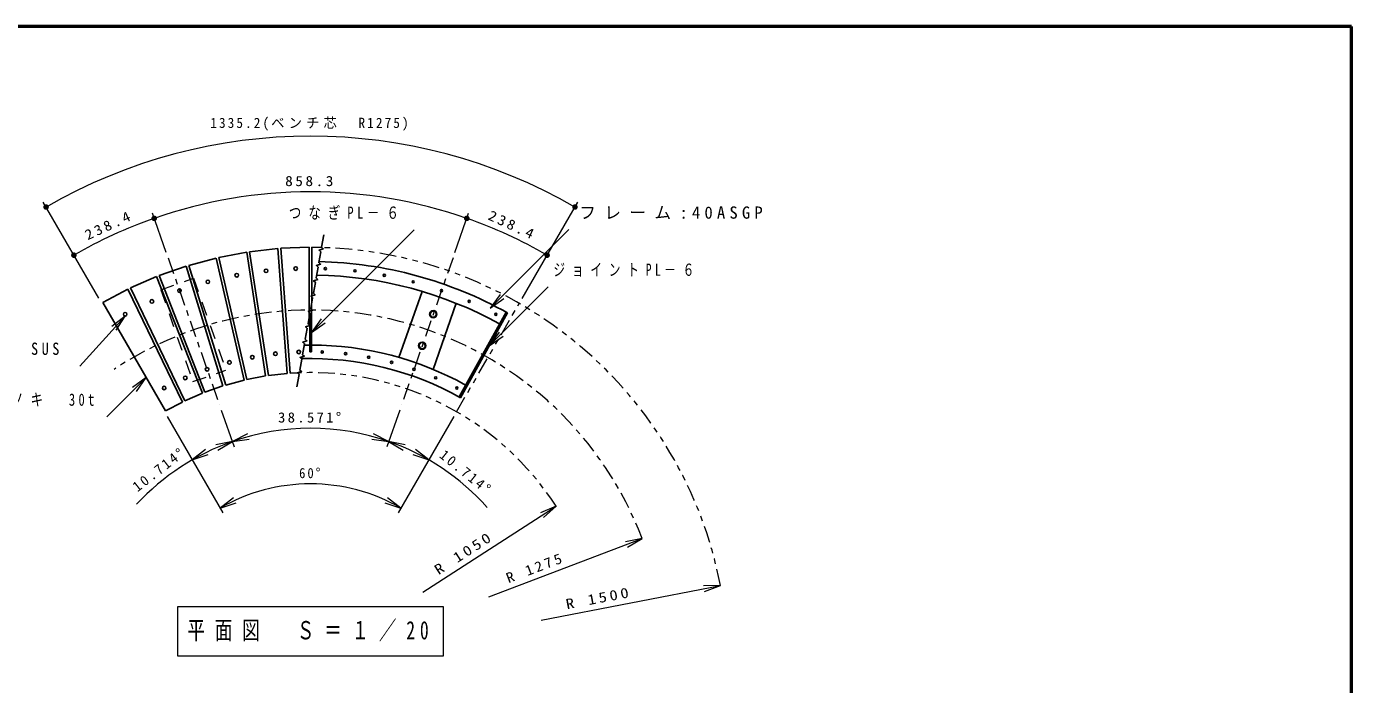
# Model space of a CAD drawing. Units: millimetres on the paper, scale 1:20. Extents: x -365 to 12, y -40 to 257.
# Drawn here: x -238 to 0, y 138.7 to 257 of the extents above; entities that cross this region are included whole.
import ezdxf

# ---------------------------------------------------------------- set-up
doc = ezdxf.new("R2010")
doc.units = ezdxf.units.MM
for name, pattern in [('USER1', [4.5, 2.5, -2]), ('USER2', [6, 3, -1, 1, -1]), ('USER3', [8, 3, -1, 1, -1, 1, -1])]:
    doc.linetypes.add(name, pattern=pattern)
doc.layers.add('LY_1', color=7, linetype='Continuous', lineweight=25)
doc.layers.add('LY_2', color=7, linetype='Continuous', lineweight=13)
doc.styles.add('ＭＳ ゴシック', font='')
doc.styles.get('ＭＳ ゴシック').set_extended_font_data('MS Gothic')

# ---------------------------------------------------------------- blocks, each defined once
blk = doc.blocks.new('open_arrow')
at = {"color": 0, "linetype": 'Continuous', "lineweight": -2}
blk.add_lwpolyline([(7.5, 1.25), (0, 0), (7.5, -1.25)], dxfattribs=at)
blk = doc.blocks.new('filled_dot')
at = {"color": 0, "linetype": 'Continuous', "lineweight": -2, "const_width": 1.25}
blk.add_lwpolyline([(-0.625, 0, 1), (0.625, 0, 1)], format="xyb", close=True, dxfattribs=at)

msp = doc.modelspace()

# ---------------------------------------------------------------- linework, layer by layer
at = {"layer": 'LY_1', "lineweight": 13}
for p, q in [((-225.012, 208.133), (-234.986, 225.408)), ((-148.986, 208.088), (-138.986, 225.408)), ((-212.913, 216.365), (-215.39, 223.444)), ((-161.059, 216.365), (-158.582, 223.444)), ((-186.836, 201.982), (-168.371, 220.447)), ((-154.713, 206.352), (-140.571, 220.494)), ((-154.875, 199.581), (-144.268, 210.188)), ((-220.279, 204.938), (-228.435, 195.935)), ((-216.478, 193.864), (-223.549, 186.793)), ((-203.004, 188.048), (-200.692, 181.441)), ((-170.967, 188.048), (-173.279, 181.441)), ((-212.754, 186.902), (-202.736, 169.55)), ((-161.236, 186.87), (-171.236, 169.55)), ((-166.81, 155.298), (-142.881, 170.749)), ((-154.977, 154.445), (-127.401, 164.935)), ((-145.525, 150.278), (-113.347, 156.493)), ((-210.886, 152.67), (-210.886, 143.87)), ((-163.086, 152.67), (-210.886, 152.67)), ((-163.086, 143.87), (-163.086, 152.67)), ((-210.886, 143.87), (-163.086, 143.87))]:
    msp.add_line(p, q, dxfattribs=at)
at = {"layer": 'LY_1'}
for p, q in [((-197.917, 216.513), (-192.849, 217.084)), ((-192.849, 217.084), (-191.167, 194.631)), ((-192.338, 217.122), (-187.242, 217.313)), ((-192.338, 217.122), (-190.656, 194.669)), ((-187.242, 217.313), (-187.242, 204.612)), ((-186.73, 217.313), (-186.73, 207.516)), ((-185.014, 217.248), (-186.73, 217.313)), ((-208.86, 214.054), (-203.934, 215.374)), ((-203.934, 215.374), (-198.924, 193.423)), ((-203.435, 215.488), (-198.424, 216.436)), ((-203.435, 215.488), (-198.425, 193.537)), ((-198.424, 216.436), (-195.068, 194.172)), ((-197.917, 216.513), (-194.561, 194.248)), ((-219.315, 209.992), (-214.641, 212.032)), ((-214.64, 212.032), (-206.415, 191.072)), ((-214.164, 212.219), (-209.35, 213.903)), ((-214.164, 212.219), (-205.938, 191.26)), ((-209.35, 213.903), (-202.713, 192.388)), ((-208.86, 214.054), (-202.224, 192.539)), ((-224.286, 207.387), (-219.777, 209.77)), ((-219.777, 209.77), (-210.007, 189.484)), ((-219.315, 209.992), (-209.546, 189.706)), ((-224.286, 207.387), (-213.028, 187.888)), ((-166.947, 209.377), (-171.104, 197.497)), ((-160.812, 207.23), (-164.969, 195.35)), ((-187.136, 205.214), (-187.136, 198.52)), ((-186.836, 206.915), (-186.836, 198.52)), ((-165.539, 205.364), (-165.161, 205.838)), ((-165.539, 205.364), (-165.318, 204.8)), ((-165.318, 204.8), (-164.718, 204.71)), ((-165.161, 205.838), (-164.562, 205.748)), ((-164.718, 204.71), (-164.34, 205.184)), ((-164.562, 205.748), (-164.34, 205.184)), ((-160.303, 190.404), (-151.852, 205.648)), ((-160.041, 190.258), (-151.59, 205.502)), ((-167.521, 199.701), (-167.143, 200.175)), ((-167.143, 200.175), (-166.544, 200.085)), ((-166.544, 200.085), (-166.322, 199.52)), ((-167.521, 199.701), (-167.299, 199.137)), ((-167.3, 199.137), (-166.7, 199.046)), ((-166.7, 199.046), (-166.322, 199.52)), ((-202.224, 192.539), (-198.924, 193.423)), ((-198.425, 193.537), (-195.068, 194.172)), ((-194.561, 194.248), (-191.167, 194.631)), ((-190.656, 194.669), (-188.984, 194.732)), ((-209.546, 189.706), (-206.415, 191.072)), ((-205.938, 191.26), (-202.713, 192.388)), ((-213.028, 187.888), (-210.007, 189.484))]:
    msp.add_line(p, q, dxfattribs=at)
at = {"layer": 'LY_1', "linetype": 'USER2', "lineweight": 13}
for p, q in [((-212.583, 215.421), (-203.335, 188.992)), ((-161.389, 215.421), (-170.637, 188.992))]:
    msp.add_line(p, q, dxfattribs=at)
at = {"layer": 'LY_1', "linetype": 'USER1', "lineweight": 13}
for p, q in [((-213.881, 209.669), (-207.981, 211.733)), ((-213.881, 209.669), (-208.101, 193.151)), ((-207.981, 211.733), (-202.202, 195.216)), ((-208.101, 193.151), (-202.202, 195.216))]:
    msp.add_line(p, q, dxfattribs=at)
at = {"layer": 'LY_1', "linetype": 'USER3', "lineweight": 13}
msp.add_line((-160.736, 187.736), (-149.486, 207.222), dxfattribs=at)
at = {"layer": 'LY_1'}
msp.add_lwpolyline([(-189.429, 192.21), (-189.033, 194.453), (-189.34, 194.71), (-188.588, 194.983), (-188.894, 195.24), (-188.547, 197.21), (-188.854, 197.467), (-188.102, 197.741), (-188.408, 197.998), (-188.061, 199.967), (-188.367, 200.225), (-187.616, 200.498), (-187.922, 200.755), (-187.575, 202.725), (-187.881, 202.982), (-187.129, 203.256), (-187.436, 203.513), (-187.088, 205.482), (-187.395, 205.74), (-186.643, 206.013), (-186.95, 206.27), (-186.602, 208.24), (-186.909, 208.497), (-186.157, 208.771), (-186.463, 209.028), (-186.116, 210.997), (-186.422, 211.254), (-185.671, 211.528), (-185.977, 211.785), (-185.63, 213.755), (-185.936, 214.012), (-185.184, 214.286), (-185.491, 214.543), (-185.144, 216.512), (-185.45, 216.769), (-184.698, 217.043), (-185.005, 217.3), (-184.609, 219.543)], dxfattribs=at)
for centre, radius in [((-200.232, 212.278), 0.325), ((-194.963, 213.072), 0.325), ((-189.65, 213.47), 0.325), ((-184.322, 213.47), 0.2), ((-179.008, 213.072), 0.2), ((-173.74, 212.278), 0.2), ((-210.518, 209.521), 0.325), ((-205.427, 211.092), 0.325), ((-168.545, 211.092), 0.2), ((-163.453, 209.521), 0.2), ((-215.478, 207.575), 0.325), ((-158.493, 207.575), 0.2), ((-220.279, 205.263), 0.325), ((-164.94, 205.274), 0.65), ((-153.693, 205.263), 0.2), ((-166.921, 199.611), 0.65), ((-197.443, 197.539), 0.325), ((-193.284, 198.166), 0.325), ((-189.089, 198.48), 0.325), ((-184.883, 198.48), 0.2), ((-180.688, 198.166), 0.2), ((-176.528, 197.539), 0.2), ((-205.564, 195.363), 0.325), ((-201.544, 196.603), 0.325), ((-172.427, 196.603), 0.2), ((-168.408, 195.363), 0.2), ((-209.48, 193.826), 0.325), ((-164.492, 193.826), 0.2), ((-213.27, 192.001), 0.325), ((-160.702, 192.001), 0.2)]:
    msp.add_circle(centre, radius, dxfattribs=at)
at = {"layer": 'LY_1', "lineweight": 13}
for radius, start, end in [(95, 60.00003, 120.00002), (85, 70.71432, 109.28575), (85, 109.28575, 120.00002), (85, 60.00003, 70.71432), (42.5, 70.71433, 109.28576), (42.5, 109.28574, 137.28577), (42.5, 41.666, 70.71429), (32.5, 59.99996, 120.00003)]:
    msp.add_arc((-186.986, 142.27), radius, start, end, dxfattribs=at)
at = {"layer": 'LY_1', "linetype": 'USER3', "lineweight": 13}
for radius, start, end in [(75, 10.93226, 88.4939), (52.5, 32.85072, 92.18132)]:
    msp.add_arc((-186.986, 142.27), radius, start, end, dxfattribs=at)
at = {"layer": 'LY_1'}
for radius, start, end in [(72.465, 60.76105, 88.79332), (70.035, 60.99824, 89.10097), (57.465, 90.14955, 91.11473), (56.25, 89.84718, 90.14955), (57.465, 60.99825, 89.85041), (55.035, 60.68593, 91.61217)]:
    msp.add_arc((-186.986, 142.27), radius, start, end, dxfattribs=at)
at = {"layer": 'LY_1', "linetype": 'USER2', "lineweight": 13}
msp.add_arc((-186.986, 142.27), 63.75, 20.82613, 123.61763, dxfattribs=at)
at = {"layer": 'LY_2', "lineweight": 50}
for p, q in [((0, 257), (-365, 257)), ((0, 0), (0, 257))]:
    msp.add_line(p, q, dxfattribs=at)

# ---------------------------------------------------------------- block references
at = {"layer": 'LY_1', "lineweight": 13, "xscale": 0.4, "yscale": 0.4}
for name, p, rotation in [('filled_dot', (-234.486, 224.542), 29.1), ('filled_dot', (-139.486, 224.542), 150.9), ('filled_dot', (-215.06, 222.5), 200.3), ('filled_dot', (-215.06, 222.5), 18.3), ('filled_dot', (-158.912, 222.5), 339.7), ('filled_dot', (-158.912, 222.5), 161.7), ('filled_dot', (-229.486, 215.882), 29), ('filled_dot', (-144.486, 215.882), 151), ('open_arrow', (-154.713, 206.352), 45), ('open_arrow', (-220.279, 204.938), 227.8), ('open_arrow', (-186.836, 201.982), 45), ('open_arrow', (-154.875, 199.581), 45), ('open_arrow', (-216.478, 193.864), 225), ('open_arrow', (-201.023, 182.384), 17.3), ('open_arrow', (-172.949, 182.384), 162.7), ('open_arrow', (-208.236, 179.075), 28), ('open_arrow', (-201.023, 182.384), 201.3), ('open_arrow', (-172.949, 182.385), 338.7), ('open_arrow', (-165.736, 179.076), 152), ('open_arrow', (-203.236, 170.416), 27.4), ('open_arrow', (-170.736, 170.416), 152.6), ('open_arrow', (-142.881, 170.749), 212.9), ('open_arrow', (-127.401, 164.935), 200.8), ('open_arrow', (-113.347, 156.493), 190.9)]:
    msp.add_blockref(name, p, dxfattribs=dict(at, rotation=rotation))

# ---------------------------------------------------------------- texts
at = {"layer": 'LY_1', "style": 'ＭＳ ゴシック'}
for s, insert, char_height, attachment_point in [('\\T1.32;\\W0.95;1335.2(ベンチ芯\u3000R1275)', (-186.986, 238.27), 1.833, 8), ('\\T1.33;\\W1.1;858.3', (-186.986, 228.27), 1.833, 8), ('\\T1.56;\\W0.75;つなぎPL－６', (-190.886, 223.447), 2.199, 4), ('\\T1.5;フレーム:40ASGP', (-138.713, 223.494), 2.199, 4), ('\\T1.58;\\W0.7;ジョイントPL－６', (-143.358, 213.188), 2.199, 4), ('\\T1.5;\\W0.85;六角穴付化粧小ネジ\\~M6\\~SUS', (-279.231, 198.935), 2.199, 4), ('\\T1.53;\\W0.75;座板：ヒノキ\u300030t', (-254.474, 189.793), 2.199, 4), ('\\T1.32;\\W1.05;38.571°', (-186.986, 185.769), 1.833, 8), ('\\T1.33;\\W0.9;60°', (-186.986, 175.77), 1.833, 8), ('\\T1.56;\\W0.7;平面図\u3000Ｓ＝１／20', (-186.986, 148.27), 3.299, 5)]:
    msp.add_mtext(s, dxfattribs=dict(at, insert=insert, char_height=char_height, attachment_point=attachment_point))
at = {"layer": 'LY_1', "char_height": 1.833, "attachment_point": 8, "style": 'ＭＳ ゴシック'}
for s, insert, rotation in [('\\T1.33;\\W1.1;238.4', (-151.127, 220.437), 335.357), ('\\T1.33;\\W1.1;238.4', (-222.844, 220.437), 24.643), ('\\T1.32;10.714°', (-213.663, 176.629), 37.827), ('\\T1.32;10.714°', (-159.684, 176.135), 321.125), ('\\T1.33;\\W1.2;R\\~1050', (-158.951, 161.562), 32.851), ('\\T1.33;\\W1.1;R\\~1275', (-146.298, 158.817), 20.826), ('\\T1.33;\\W1.2;R\\~1500', (-135.065, 153.317), 10.932)]:
    msp.add_mtext(s, dxfattribs=dict(at, insert=insert, rotation=rotation))

doc.saveas('drawing.dxf')
